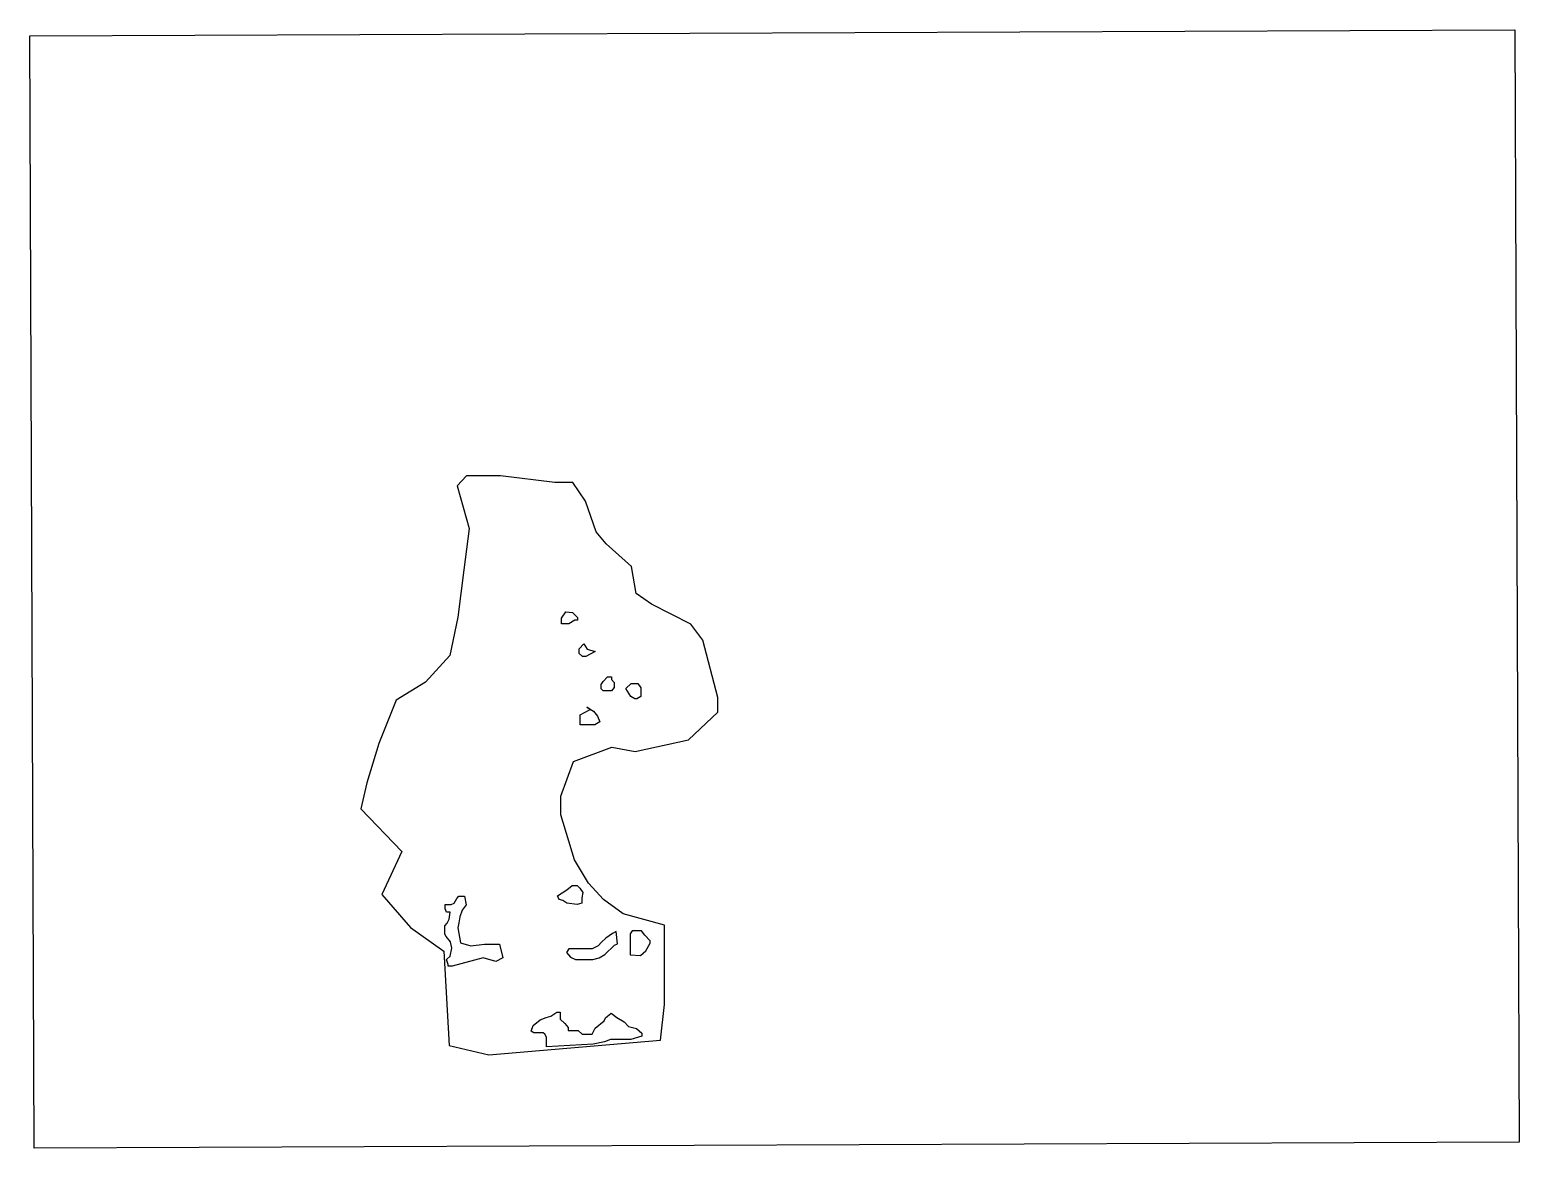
# Model space of a CAD drawing. Header units: millimetres. Extents: x -299 to 846, y -238 to 622.
import ezdxf

# ---------------------------------------------------------------- set-up
doc = ezdxf.new("R2010")
doc.units = ezdxf.units.MM
picture_1 = doc.add_image_def('image1.jpg', size_in_pixel=(2584, 1936))

msp = doc.modelspace()

# ---------------------------------------------------------------- linework, layer by layer
for points in [[(-13, -9.8), (-28.4, -42.8), (-6.2, -68.4), (19.3, -86.4), (23.4, -159), (54, -166.3), (185.8, -154.9), (189.1, -127.5), (189.1, -66.5), (157.2, -57.9), (142, -46.9), (130.6, -34.2), (119.9, -16.2), (109.2, 18.4), (109.2, 32.7), (119.1, 59.3), (148.5, 70.3), (166.5, 67.1), (207.5, 76.1), (230, 97.3), (230, 108.4), (218.4, 152.6), (209.2, 164.8), (179, 180.2), (167.2, 188.4), (163.6, 209.3), (144.2, 226.7), (136.5, 235.9), (128.3, 259.4), (118.6, 273.8), (104.8, 273.8), (62.9, 278.9), (48, 278.9), (36.8, 278.9), (29.6, 271.2), (38.8, 238.4), (34.7, 206.7), (30.1, 170.3), (23.9, 140.7), (5.2, 120.2), (-17.3, 106.4), (-30.6, 73.1), (-39.8, 43), (-44.4, 23), (-13, -9.8)], [(118.3, 173.8), (122, 170.1), (122, 168), (120.1, 168), (115.4, 165.2), (109.9, 165.2), (109.9, 169.6), (113.1, 174.3), (118.3, 173.8)], [(126.9, 149.7), (129.6, 145.8), (135.6, 143.9), (128.5, 140), (125.9, 140), (123.5, 142.4), (123.5, 146), (126.9, 149.7)], [(145.3, 124.3), (148.3, 124.3), (148.3, 122.3), (150.3, 120.1), (150.3, 116.2), (148.3, 113.6), (145.6, 113.6), (141.8, 113.6), (140.2, 115.2), (140.2, 118.6), (141.8, 120.9), (145.3, 124.3)], [(163.4, 119.3), (167.1, 119.3), (168.4, 119.3), (170.9, 115.9), (170.9, 109.4), (167.6, 107.4), (166.1, 107.4), (163.2, 109.4), (159.3, 115.4), (163.4, 119.3)], [(129.3, 101), (134.5, 97.9), (137.5, 94.1), (139.2, 89.7), (135.4, 87.6), (126.4, 87.6), (124.1, 87.6), (124.1, 89.5), (124.1, 92), (124.1, 95.3), (131.9, 99.4), (129.3, 101)], [(24.1, -56.5), (21.5, -56.5), (20.3, -53.9), (20.3, -50.7), (23, -50.7), (25.1, -50.7), (27.4, -49.6), (29.4, -45.9), (30.9, -44.1), (35.2, -44.1), (36.4, -51), (33.4, -54.9), (31.7, -60.2), (30.8, -64.8), (30, -68.5), (32.1, -80.1), (40, -82.4), (50.7, -81.1), (54.5, -81.1), (62.1, -81.1), (64.8, -91.5), (59.4, -94.5), (49.7, -91.5), (25.7, -98), (24, -98), (22.8, -98), (22.8, -96.8), (21.5, -92.9), (24.2, -90.3), (25.5, -84.1), (24.4, -79.4), (21.2, -75.3), (20.2, -73.3), (20.2, -71), (20.2, -67.1), (22, -65), (23.5, -61.9), (24.1, -56.5)], [(118.1, -36.1), (121.8, -36.1), (124, -38), (126.2, -41.4), (125.4, -45.6), (125.4, -49.7), (121.9, -50.7), (114, -49.7), (110.9, -47.6), (108.1, -46.9), (106.7, -43.9), (114, -39.3), (118.1, -36.1)], [(151.8, -71.4), (148.9, -73), (143.8, -76.5), (140.5, -79.5), (138.1, -82.4), (133.5, -84.7), (126.7, -84.7), (122.8, -84.7), (115.4, -84.7), (113.7, -87.5), (116.8, -91.1), (120.7, -93), (133.9, -93), (138.8, -91.7), (143.2, -89), (150.6, -81.9), (152.8, -80.8), (151.8, -71.4)], [(170.6, -89.9), (174.7, -86.2), (178, -80.3), (178, -78.5), (174, -74.3), (171.3, -70.8), (165.8, -70.8), (164.1, -70.8), (162.6, -73.1), (162.6, -80.2), (162.6, -83.2), (162.6, -89.4), (170.6, -89.9)], [(98.4, -160.1), (98.4, -158.3), (98.4, -154.9), (98.4, -152.5), (96.9, -150.3), (95.6, -149.2), (92.5, -149.2), (88.5, -149.2), (86.6, -148), (88, -143.6), (93.3, -139.4), (98.1, -137.4), (101.5, -136.5), (106.2, -133.4), (108.9, -133.4), (108.9, -138.9), (112.4, -142), (115, -145.2), (115, -147.6), (122.7, -147.6), (125.8, -150.2), (133.5, -150.2), (135.7, -145.6), (142.5, -140.1), (143.6, -137.7), (147.9, -134.2), (152.3, -137.4), (157.9, -140.8), (161.2, -144.4), (167.5, -145.9), (171.5, -149.5), (171.5, -151.9), (163, -154.3), (155.8, -154.3), (147.4, -154.3), (142.8, -156.1), (134.2, -158.1), (98.4, -160.1)]]:
    msp.add_lwpolyline(points)

# ---------------------------------------------------------------- pictures from other files: only their frames are drawn
image = msp.add_image(picture_1, insert=(-295.5, -238), size_in_units=(1141.6, 855.3), rotation=0.2292)
image.dxf.flags = 7

doc.saveas('drawing.dxf')
